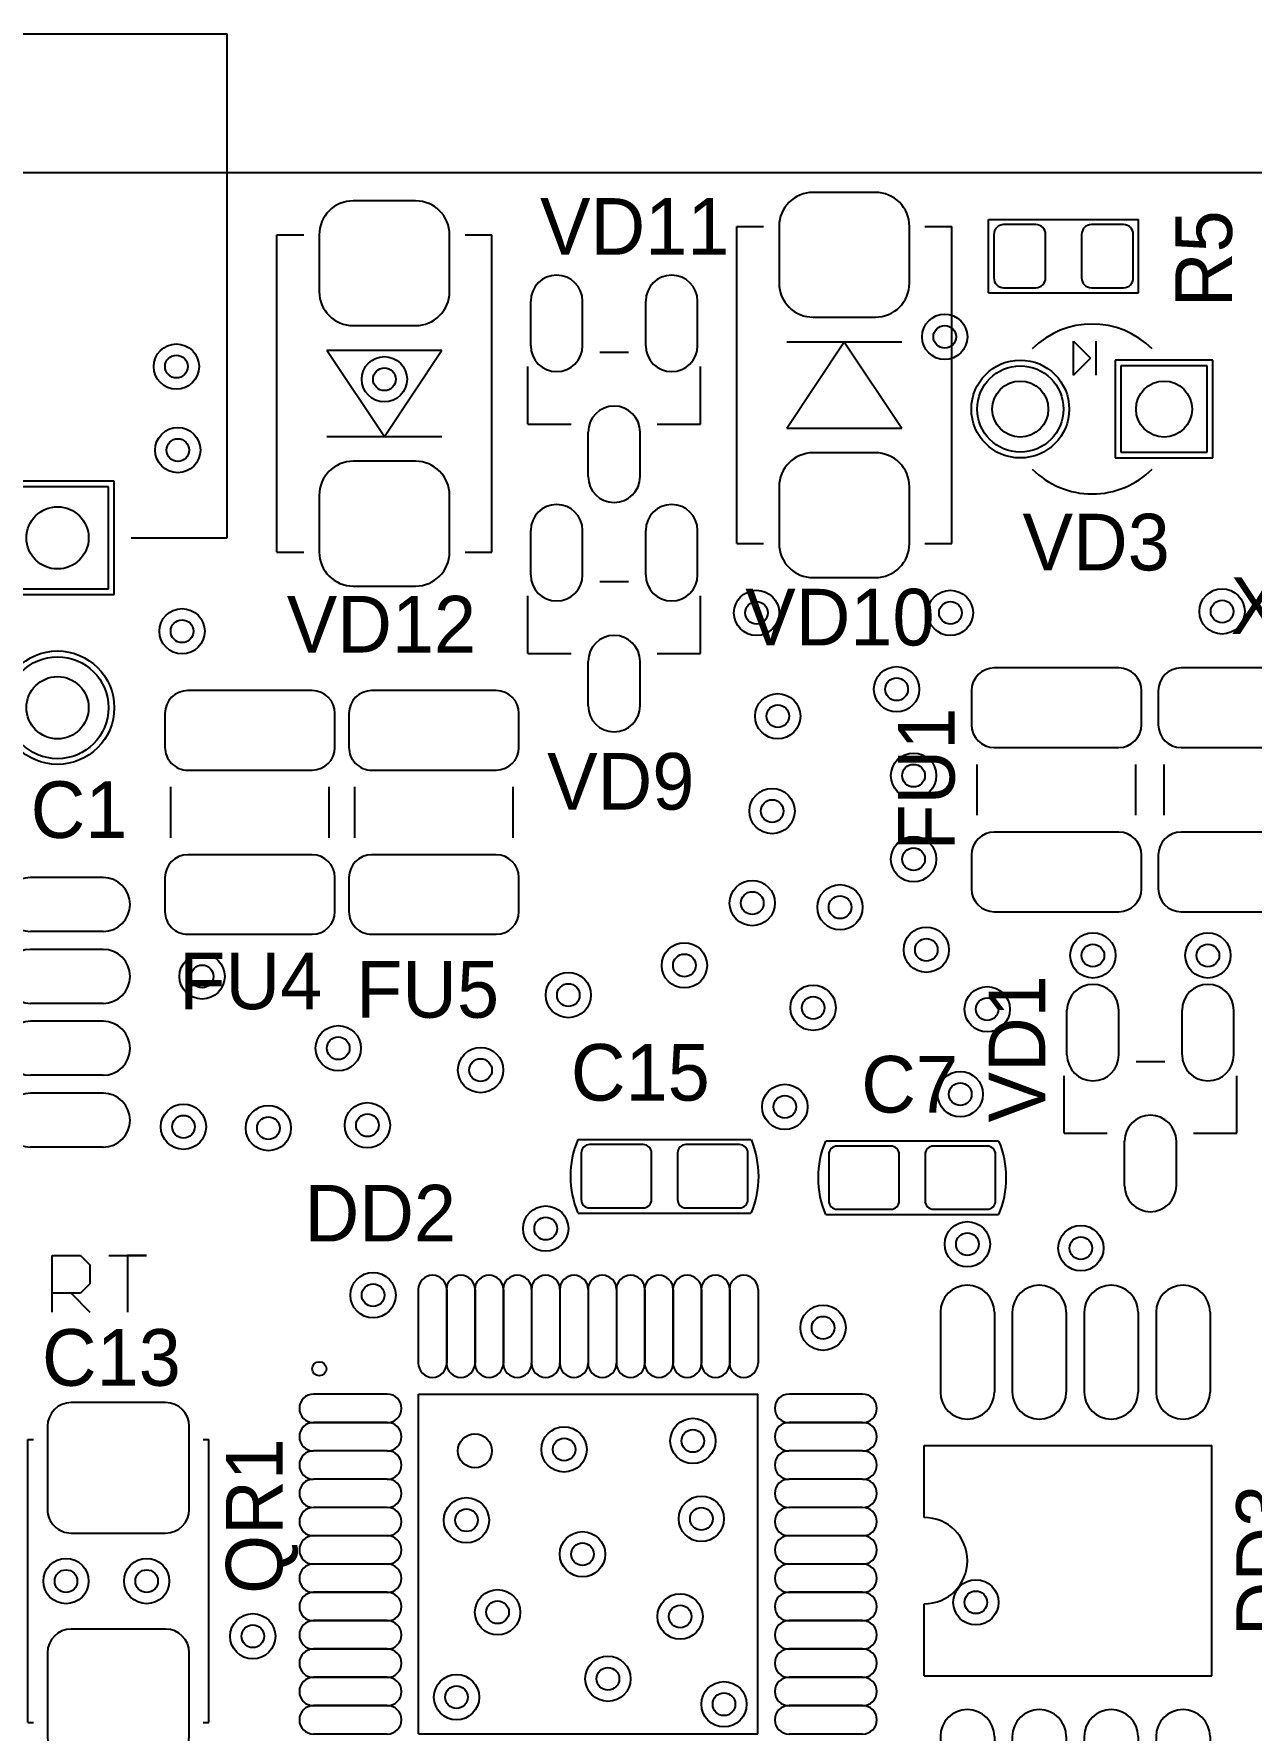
# Model space of a CAD drawing. Header units: millimetres. Extents: x 50.8 to 111.8, y 76.2 to 121.7.
# Drawn here: x 74.51 to 96.01, y 91.69 to 121.65 of the extents above; entities that cross this region are included whole.
import ezdxf

# ---------------------------------------------------------------- set-up
doc = ezdxf.new("R2010")
doc.units = ezdxf.units.MM
for name, color, linetype in [('KeepOutLayer', 6, 'Continuous'), ('MultiLayer', 9, 'Continuous'), ('TopOverlay', 2, 'Continuous'), ('TopSolder', 216, 'Continuous')]:
    doc.layers.add(name, color=color, linetype=linetype)

# ---------------------------------------------------------------- blocks, each defined once
blk = doc.blocks.new('SO_8_1')
at = {"layer": 'TopOverlay'}
for p, q in [((4.826, 4.064), (-0.762, 4.064)), ((-0.762, 3.556), (-0.762, 4.064)), ((4.826, 1.524), (4.826, 4.064)), ((-0.762, 1.524), (-0.762, 2.032)), ((4.826, 1.524), (-0.762, 1.524)), ((-0.635, -1.27), (-1.27, -1.27)), ((-1.27, -1.27), (-1.27, -1.905)), ((-0.635, -1.905), (-0.635, -1.27)), ((-1.27, -1.905), (-0.635, -1.905))]:
    blk.add_line(p, q, dxfattribs=at)
blk.add_arc((-0.71, 2.79), 0.71, 270, 93.8997, dxfattribs=at)
at = {"layer": 'TopSolder'}
for p, q in [((-0.477, 6.229), (-0.477, 4.947)), ((0.477, 6.229), (0.477, 4.947)), ((0.793, 6.229), (0.793, 4.947)), ((1.747, 6.229), (1.747, 4.947)), ((2.063, 6.229), (2.063, 4.947)), ((3.017, 6.229), (3.017, 4.947)), ((3.333, 6.229), (3.333, 4.947)), ((4.287, 6.229), (4.287, 4.947)), ((-0.477, 0.641), (-0.477, -0.641)), ((0.477, 0.641), (0.477, -0.641)), ((0.793, 0.641), (0.793, -0.641)), ((1.747, 0.641), (1.747, -0.641)), ((2.063, 0.641), (2.063, -0.641)), ((3.017, 0.641), (3.017, -0.641)), ((3.333, 0.641), (3.333, -0.641)), ((4.287, 0.641), (4.287, -0.641))]:
    blk.add_line(p, q, dxfattribs=at)
for centre in [(0, 5.588), (1.27, 5.588), (2.54, 5.588), (3.81, 5.588), (0, 0), (1.27, 0), (2.54, 0), (3.81, 0)]:
    blk.add_circle(centre, 0, dxfattribs=at)
for centre, start, end in [((0, 6.229), 360, 180), ((1.27, 6.229), 360, 180), ((2.54, 6.229), 360, 180), ((3.81, 6.229), 360, 180), ((0, 4.947), 180, 360), ((1.27, 4.947), 180, 360), ((2.54, 4.947), 180, 360), ((3.81, 4.947), 180, 360), ((0, 0.641), 360, 180), ((1.27, 0.641), 360, 180), ((2.54, 0.641), 360, 180), ((3.81, 0.641), 360, 180), ((0, -0.641), 180, 360), ((1.27, -0.641), 180, 360), ((2.54, -0.641), 180, 360), ((3.81, -0.641), 180, 360)]:
    blk.add_arc(centre, 0.477, start, end, dxfattribs=at)
blk = doc.blocks.new('SMB_2')
at = {"layer": 'TopOverlay'}
for p, q in [((-2.8, 1.9), (2.8, 1.9)), ((-2.8, 1.9), (-2.8, 1.425)), ((2.8, 1.9), (2.8, 1.425)), ((0.762, 1.016), (-0.762, 0)), ((-0.762, 1.016), (-0.762, -1.016)), ((0.762, 1.016), (0.762, -1.016)), ((-0.762, 0), (0.762, -1.016)), ((-2.8, -1.425), (-2.8, -1.9)), ((2.8, -1.425), (2.8, -1.9)), ((-2.8, -1.9), (2.8, -1.9))]:
    blk.add_line(p, q, dxfattribs=at)
at = {"layer": 'TopSolder'}
for p, q in [((-1.8, 1.152), (-2.8, 1.152)), ((2.8, 1.152), (1.8, 1.152)), ((-3.402, 0.55), (-3.402, -0.55)), ((-1.198, -0.55), (-1.198, 0.55)), ((1.198, 0.55), (1.198, -0.55)), ((3.402, -0.55), (3.402, 0.55)), ((-2.8, -1.152), (-1.8, -1.152)), ((1.8, -1.152), (2.8, -1.152))]:
    blk.add_line(p, q, dxfattribs=at)
for centre in [(-2.3, 0), (2.3, 0)]:
    blk.add_circle(centre, 0, dxfattribs=at)
for centre, start, end in [((-2.8, 0.55), 90, 180), ((-1.8, 0.55), 0, 90), ((1.8, 0.55), 90, 180), ((2.8, 0.55), 0, 90), ((-2.8, -0.55), 180, 270), ((-1.8, -0.55), 270, 0), ((1.8, -0.55), 180, 270), ((2.8, -0.55), 270, 0)]:
    blk.add_arc(centre, 0.602, start, end, dxfattribs=at)
blk = doc.blocks.new('SOT_23_GSD__3')
at = {"layer": 'TopOverlay'}
for p, q in [((-0.508, 1.791), (-0.508, 0.775)), ((0.254, 1.791), (-0.508, 1.791)), ((2.54, 1.791), (1.778, 1.791)), ((2.54, 1.791), (2.54, 0.775)), ((1.27, 0.521), (0.762, 0.521))]:
    blk.add_line(p, q, dxfattribs=at)
at = {"layer": 'TopSolder'}
for p, q in [((0.558, 2.718), (0.558, 1.931)), ((1.474, 2.718), (1.474, 1.931)), ((-0.458, 0.406), (-0.458, -0.381)), ((0.458, 0.406), (0.458, -0.381)), ((1.574, 0.406), (1.574, -0.381)), ((2.49, 0.406), (2.49, -0.381))]:
    blk.add_line(p, q, dxfattribs=at)
for centre in [(1.016, 2.324), (0, 0.013), (2.032, 0.013)]:
    blk.add_circle(centre, 0, dxfattribs=at)
for centre, start, end in [((1.016, 2.718), 0, 180), ((1.016, 1.931), 180, 0), ((0, 0.406), 0, 180), ((2.032, 0.406), 0, 180), ((0, -0.381), 180, 0), ((2.032, -0.381), 180, 0)]:
    blk.add_arc(centre, 0.458, start, end, dxfattribs=at)
blk = doc.blocks.new('SMB_4')
at = {"layer": 'TopOverlay'}
for p, q in [((2.8, 1.9), (-2.8, 1.9)), ((-2.8, 1.425), (-2.8, 1.9)), ((2.8, 1.425), (2.8, 1.9)), ((-0.762, 0), (0.762, 1.016)), ((-0.762, -1.016), (-0.762, 1.016)), ((0.762, -1.016), (0.762, 1.016)), ((0.762, -1.016), (-0.762, 0)), ((-2.8, -1.9), (-2.8, -1.425)), ((2.8, -1.9), (2.8, -1.425)), ((2.8, -1.9), (-2.8, -1.9))]:
    blk.add_line(p, q, dxfattribs=at)
at = {"layer": 'TopSolder'}
for p, q in [((-1.8, 1.152), (-2.8, 1.152)), ((2.8, 1.152), (1.8, 1.152)), ((-3.402, 0.55), (-3.402, -0.55)), ((-1.198, -0.55), (-1.198, 0.55)), ((1.198, 0.55), (1.198, -0.55)), ((3.402, -0.55), (3.402, 0.55)), ((-2.8, -1.152), (-1.8, -1.152)), ((1.8, -1.152), (2.8, -1.152))]:
    blk.add_line(p, q, dxfattribs=at)
for centre in [(-2.3, 0), (2.3, 0)]:
    blk.add_circle(centre, 0, dxfattribs=at)
for centre, start, end in [((-2.8, 0.55), 90, 180), ((-1.8, 0.55), 0, 90), ((1.8, 0.55), 90, 180), ((2.8, 0.55), 0, 90), ((-2.8, -0.55), 180, 270), ((-1.8, -0.55), 270, 0), ((1.8, -0.55), 180, 270), ((2.8, -0.55), 270, 0)]:
    blk.add_arc(centre, 0.602, start, end, dxfattribs=at)
blk = doc.blocks.new('SOT_23_GSD__5')
at = {"layer": 'TopOverlay'}
for p, q in [((-0.508, 1.791), (-0.508, 0.775)), ((0.254, 1.791), (-0.508, 1.791)), ((2.54, 1.791), (1.778, 1.791)), ((2.54, 1.791), (2.54, 0.775)), ((1.27, 0.521), (0.762, 0.521))]:
    blk.add_line(p, q, dxfattribs=at)
at = {"layer": 'TopSolder'}
for p, q in [((0.558, 2.718), (0.558, 1.931)), ((1.474, 2.718), (1.474, 1.931)), ((-0.458, 0.406), (-0.458, -0.381)), ((0.458, 0.406), (0.458, -0.381)), ((1.574, 0.406), (1.574, -0.381)), ((2.49, 0.406), (2.49, -0.381))]:
    blk.add_line(p, q, dxfattribs=at)
for centre in [(1.016, 2.324), (0, 0.013), (2.032, 0.013)]:
    blk.add_circle(centre, 0, dxfattribs=at)
for centre, start, end in [((1.016, 2.718), 0, 180), ((1.016, 1.931), 180, 0), ((0, 0.406), 0, 180), ((2.032, 0.406), 0, 180), ((0, -0.381), 180, 0), ((2.032, -0.381), 180, 0)]:
    blk.add_arc(centre, 0.458, start, end, dxfattribs=at)
blk = doc.blocks.new('RC1210_6')
at = {"layer": 'TopOverlay'}
for p, q in [((0.45, 1.4), (-0.45, 1.4)), ((0.45, -1.4), (-0.45, -1.4))]:
    blk.add_line(p, q, dxfattribs=at)
at = {"layer": 'TopSolder'}
for p, q in [((-1.15, 1.502), (-1.75, 1.502)), ((1.75, 1.502), (1.15, 1.502)), ((-2.152, 1.1), (-2.152, -1.1)), ((-0.748, -1.1), (-0.748, 1.1)), ((0.748, 1.1), (0.748, -1.1)), ((2.152, -1.1), (2.152, 1.1)), ((-1.75, -1.502), (-1.15, -1.502)), ((1.15, -1.502), (1.75, -1.502))]:
    blk.add_line(p, q, dxfattribs=at)
for centre in [(-1.45, 0), (1.45, 0)]:
    blk.add_circle(centre, 0, dxfattribs=at)
for centre, start, end in [((-1.75, 1.1), 90, 180), ((-1.15, 1.1), 0, 90), ((1.15, 1.1), 90, 180), ((1.75, 1.1), 0, 90), ((-1.75, -1.1), 180, 270), ((-1.15, -1.1), 270, 0), ((1.15, -1.1), 180, 270), ((1.75, -1.1), 270, 0)]:
    blk.add_arc(centre, 0.402, start, end, dxfattribs=at)
blk = doc.blocks.new('RC1210_7')
at = {"layer": 'TopOverlay'}
for p, q in [((0.45, 1.4), (-0.45, 1.4)), ((0.45, -1.4), (-0.45, -1.4))]:
    blk.add_line(p, q, dxfattribs=at)
at = {"layer": 'TopSolder'}
for p, q in [((-1.15, 1.502), (-1.75, 1.502)), ((1.75, 1.502), (1.15, 1.502)), ((-2.152, 1.1), (-2.152, -1.1)), ((-0.748, -1.1), (-0.748, 1.1)), ((0.748, 1.1), (0.748, -1.1)), ((2.152, -1.1), (2.152, 1.1)), ((-1.75, -1.502), (-1.15, -1.502)), ((1.15, -1.502), (1.75, -1.502))]:
    blk.add_line(p, q, dxfattribs=at)
for centre in [(-1.45, 0), (1.45, 0)]:
    blk.add_circle(centre, 0, dxfattribs=at)
for centre, start, end in [((-1.75, 1.1), 90, 180), ((-1.15, 1.1), 0, 90), ((1.15, 1.1), 90, 180), ((1.75, 1.1), 0, 90), ((-1.75, -1.1), 180, 270), ((-1.15, -1.1), 270, 0), ((1.15, -1.1), 180, 270), ((1.75, -1.1), 270, 0)]:
    blk.add_arc(centre, 0.402, start, end, dxfattribs=at)
blk = doc.blocks.new('CC0603_3M_15')
at = {"layer": 'TopOverlay'}
for p, q in [((1.524, 0.65), (-1.526, 0.65)), ((1.524, -0.648), (-1.524, -0.648))]:
    blk.add_line(p, q, dxfattribs=at)
for centre, start, end in [((0.013, 0), 157.2, 202.7), ((-0.013, 0), 337.3, 22.8)]:
    blk.add_arc(centre, 1.676, start, end, dxfattribs=at)
at = {"layer": 'TopSolder'}
for p, q in [((-1.473, 0.411), (-1.473, -0.411)), ((-0.376, 0.559), (-1.326, 0.559)), ((-0.229, -0.411), (-0.229, 0.411)), ((0.229, 0.411), (0.229, -0.411)), ((1.326, 0.559), (0.376, 0.559)), ((1.473, -0.411), (1.473, 0.411)), ((-1.326, -0.559), (-0.376, -0.559)), ((0.376, -0.559), (1.326, -0.559))]:
    blk.add_line(p, q, dxfattribs=at)
for centre in [(-0.851, 0), (0.851, 0)]:
    blk.add_circle(centre, 0, dxfattribs=at)
for centre, start, end in [((-1.326, 0.411), 90, 180), ((-0.376, 0.411), 0, 90), ((0.376, 0.411), 90, 180), ((1.326, 0.411), 0, 90), ((-1.326, -0.411), 180, 270), ((-0.376, -0.411), 270, 0), ((0.376, -0.411), 180, 270), ((1.326, -0.411), 270, 0)]:
    blk.add_arc(centre, 0.147, start, end, dxfattribs=at)
blk = doc.blocks.new('CC0603_3M_23')
at = {"layer": 'TopOverlay'}
for p, q in [((1.524, 0.65), (-1.526, 0.65)), ((1.524, -0.648), (-1.524, -0.648))]:
    blk.add_line(p, q, dxfattribs=at)
for centre, start, end in [((0.013, 0), 157.2, 202.7), ((-0.013, 0), 337.3, 22.8)]:
    blk.add_arc(centre, 1.676, start, end, dxfattribs=at)
at = {"layer": 'TopSolder'}
for p, q in [((-1.473, 0.411), (-1.473, -0.411)), ((-0.376, 0.559), (-1.326, 0.559)), ((-0.229, -0.411), (-0.229, 0.411)), ((0.229, 0.411), (0.229, -0.411)), ((1.326, 0.559), (0.376, 0.559)), ((1.473, -0.411), (1.473, 0.411)), ((-1.326, -0.559), (-0.376, -0.559)), ((0.376, -0.559), (1.326, -0.559))]:
    blk.add_line(p, q, dxfattribs=at)
for centre in [(-0.851, 0), (0.851, 0)]:
    blk.add_circle(centre, 0, dxfattribs=at)
for centre, start, end in [((-1.326, 0.411), 90, 180), ((-0.376, 0.411), 0, 90), ((0.376, 0.411), 90, 180), ((1.326, 0.411), 0, 90), ((-1.326, -0.411), 180, 270), ((-0.376, -0.411), 270, 0), ((0.376, -0.411), 180, 270), ((1.326, -0.411), 270, 0)]:
    blk.add_arc(centre, 0.147, start, end, dxfattribs=at)
blk = doc.blocks.new('LQFP48_36')
at = {"layer": 'TopOverlay'}
for p, q in [((-3, 3), (3, 3)), ((-3, -3), (-3, 3)), ((3, -3), (3, 3)), ((-3, -3), (3, -3))]:
    blk.add_line(p, q, dxfattribs=at)
for centre, radius in [((-4.75, 3.45), 0.125), ((-2, 2), 0.3)]:
    blk.add_circle(centre, radius, dxfattribs=at)
at = {"layer": 'TopSolder'}
for p, q in [((-3.002, 4.85), (-3.002, 3.55)), ((-2.502, 4.85), (-2.502, 3.55)), ((-2.498, 4.85), (-2.498, 3.55)), ((-2.002, 4.85), (-2.002, 3.55)), ((-1.998, 4.85), (-1.998, 3.55)), ((-1.502, 4.85), (-1.502, 3.55)), ((-1.498, 4.85), (-1.498, 3.55)), ((-1.002, 4.85), (-1.002, 3.55)), ((-0.998, 4.85), (-0.998, 3.55)), ((-0.502, 4.85), (-0.502, 3.55)), ((-0.498, 4.85), (-0.498, 3.55)), ((-0.002, 4.85), (-0.002, 3.55)), ((0.002, 4.85), (0.002, 3.55)), ((0.498, 4.85), (0.498, 3.55)), ((0.502, 4.85), (0.502, 3.55)), ((0.998, 4.85), (0.998, 3.55)), ((1.002, 4.85), (1.002, 3.55)), ((1.498, 4.85), (1.498, 3.55)), ((1.502, 4.85), (1.502, 3.55)), ((1.998, 4.85), (1.998, 3.55)), ((2.002, 4.85), (2.002, 3.55)), ((2.498, 4.85), (2.498, 3.55)), ((2.502, 4.85), (2.502, 3.55)), ((3.002, 4.85), (3.002, 3.55)), ((-3.55, 3.002), (-4.85, 3.002)), ((4.85, 3.002), (3.55, 3.002)), ((-3.55, 2.502), (-4.85, 2.502)), ((-3.55, 2.498), (-4.85, 2.498)), ((4.85, 2.502), (3.55, 2.502)), ((4.85, 2.498), (3.55, 2.498)), ((-3.55, 2.002), (-4.85, 2.002)), ((-3.55, 1.998), (-4.85, 1.998)), ((4.85, 2.002), (3.55, 2.002)), ((4.85, 1.998), (3.55, 1.998)), ((-3.55, 1.502), (-4.85, 1.502)), ((-3.55, 1.498), (-4.85, 1.498)), ((4.85, 1.502), (3.55, 1.502)), ((4.85, 1.498), (3.55, 1.498)), ((-3.55, 1.002), (-4.85, 1.002)), ((-3.55, 0.998), (-4.85, 0.998)), ((4.85, 1.002), (3.55, 1.002)), ((4.85, 0.998), (3.55, 0.998)), ((-3.55, 0.502), (-4.85, 0.502)), ((-3.55, 0.498), (-4.85, 0.498)), ((4.85, 0.502), (3.55, 0.502)), ((4.85, 0.498), (3.55, 0.498)), ((-3.55, 0.002), (-4.85, 0.002)), ((4.85, 0.002), (3.55, 0.002)), ((-3.55, -0.002), (-4.85, -0.002)), ((4.85, -0.002), (3.55, -0.002)), ((-3.55, -0.498), (-4.85, -0.498)), ((-3.55, -0.502), (-4.85, -0.502)), ((4.85, -0.498), (3.55, -0.498)), ((4.85, -0.502), (3.55, -0.502)), ((-3.55, -0.998), (-4.85, -0.998)), ((-3.55, -1.002), (-4.85, -1.002)), ((4.85, -0.998), (3.55, -0.998)), ((4.85, -1.002), (3.55, -1.002)), ((-3.55, -1.498), (-4.85, -1.498)), ((-3.55, -1.502), (-4.85, -1.502)), ((4.85, -1.498), (3.55, -1.498)), ((4.85, -1.502), (3.55, -1.502)), ((-3.55, -1.998), (-4.85, -1.998)), ((-3.55, -2.002), (-4.85, -2.002)), ((4.85, -1.998), (3.55, -1.998)), ((4.85, -2.002), (3.55, -2.002)), ((-3.55, -2.498), (-4.85, -2.498)), ((-3.55, -2.502), (-4.85, -2.502)), ((4.85, -2.498), (3.55, -2.498)), ((4.85, -2.502), (3.55, -2.502)), ((-3.55, -3.002), (-4.85, -3.002)), ((4.85, -3.002), (3.55, -3.002)), ((-3.002, -3.55), (-3.002, -4.85)), ((-2.502, -3.55), (-2.502, -4.85)), ((-2.498, -3.55), (-2.498, -4.85)), ((-2.002, -3.55), (-2.002, -4.85)), ((-1.998, -3.55), (-1.998, -4.85)), ((-1.502, -3.55), (-1.502, -4.85)), ((-1.498, -3.55), (-1.498, -4.85)), ((-1.002, -3.55), (-1.002, -4.85)), ((-0.998, -3.55), (-0.998, -4.85)), ((-0.502, -3.55), (-0.502, -4.85)), ((-0.498, -3.55), (-0.498, -4.85)), ((-0.002, -3.55), (-0.002, -4.85)), ((0.002, -3.55), (0.002, -4.85)), ((0.498, -3.55), (0.498, -4.85)), ((0.502, -3.55), (0.502, -4.85)), ((0.998, -3.55), (0.998, -4.85)), ((1.002, -3.55), (1.002, -4.85)), ((1.498, -3.55), (1.498, -4.85)), ((1.502, -3.55), (1.502, -4.85)), ((1.998, -3.55), (1.998, -4.85)), ((2.002, -3.55), (2.002, -4.85)), ((2.498, -3.55), (2.498, -4.85)), ((2.502, -3.55), (2.502, -4.85)), ((3.002, -3.55), (3.002, -4.85))]:
    blk.add_line(p, q, dxfattribs=at)
for centre in [(-2.75, 4.2), (-2.25, 4.2), (-1.75, 4.2), (-1.25, 4.2), (-0.75, 4.2), (-0.25, 4.2), (0.25, 4.2), (0.75, 4.2), (1.25, 4.2), (1.75, 4.2), (2.25, 4.2), (2.75, 4.2), (-4.2, 2.75), (4.2, 2.75), (-4.2, 2.25), (4.2, 2.25), (-4.2, 1.75), (4.2, 1.75), (-4.2, 1.25), (4.2, 1.25), (-4.2, 0.75), (4.2, 0.75), (-4.2, 0.25), (4.2, 0.25), (-4.2, -0.25), (4.2, -0.25), (-4.2, -0.75), (4.2, -0.75), (-4.2, -1.25), (4.2, -1.25), (-4.2, -1.75), (4.2, -1.75), (-4.2, -2.25), (4.2, -2.25), (-4.2, -2.75), (4.2, -2.75), (-2.75, -4.2), (-2.25, -4.2), (-1.75, -4.2), (-1.25, -4.2), (-0.75, -4.2), (-0.25, -4.2), (0.25, -4.2), (0.75, -4.2), (1.25, -4.2), (1.75, -4.2), (2.25, -4.2), (2.75, -4.2)]:
    blk.add_circle(centre, 0, dxfattribs=at)
for centre, start, end in [((-2.75, 4.85), 0, 180), ((-2.25, 4.85), 0, 180), ((-1.75, 4.85), 0, 180), ((-1.25, 4.85), 0, 180), ((-0.75, 4.85), 0, 180), ((-0.25, 4.85), 0, 180), ((0.25, 4.85), 0, 180), ((0.75, 4.85), 0, 180), ((1.25, 4.85), 0, 180), ((1.75, 4.85), 0, 180), ((2.25, 4.85), 0, 180), ((2.75, 4.85), 0, 180), ((-2.75, 3.55), 180, 0), ((-2.25, 3.55), 180, 0), ((-1.75, 3.55), 180, 0), ((-1.25, 3.55), 180, 0), ((-0.75, 3.55), 180, 0), ((-0.25, 3.55), 180, 0), ((0.25, 3.55), 180, 0), ((0.75, 3.55), 180, 0), ((1.25, 3.55), 180, 0), ((1.75, 3.55), 180, 0), ((2.25, 3.55), 180, 0), ((2.75, 3.55), 180, 0), ((-4.85, 2.75), 90, 270), ((-3.55, 2.75), 270, 90), ((3.55, 2.75), 90, 270), ((4.85, 2.75), 270, 90), ((-4.85, 2.25), 90, 270), ((-3.55, 2.25), 270, 90), ((3.55, 2.25), 90, 270), ((4.85, 2.25), 270, 90), ((-4.85, 1.75), 90, 270), ((-3.55, 1.75), 270, 90), ((3.55, 1.75), 90, 270), ((4.85, 1.75), 270, 90), ((-4.85, 1.25), 90, 270), ((-3.55, 1.25), 270, 90), ((3.55, 1.25), 90, 270), ((4.85, 1.25), 270, 90), ((-4.85, 0.75), 90, 270), ((-3.55, 0.75), 270, 90), ((3.55, 0.75), 90, 270), ((4.85, 0.75), 270, 90), ((-4.85, 0.25), 90, 270), ((-3.55, 0.25), 270, 90), ((3.55, 0.25), 90, 270), ((4.85, 0.25), 270, 90), ((-4.85, -0.25), 90, 270), ((-3.55, -0.25), 270, 90), ((3.55, -0.25), 90, 270), ((4.85, -0.25), 270, 90), ((-4.85, -0.75), 90, 270), ((-3.55, -0.75), 270, 90), ((3.55, -0.75), 90, 270), ((4.85, -0.75), 270, 90), ((-4.85, -1.25), 90, 270), ((-3.55, -1.25), 270, 90), ((3.55, -1.25), 90, 270), ((4.85, -1.25), 270, 90), ((-4.85, -1.75), 90, 270), ((-3.55, -1.75), 270, 90), ((3.55, -1.75), 90, 270), ((4.85, -1.75), 270, 90), ((-4.85, -2.25), 90, 270), ((-3.55, -2.25), 270, 90), ((3.55, -2.25), 90, 270), ((4.85, -2.25), 270, 90), ((-4.85, -2.75), 90, 270), ((-3.55, -2.75), 270, 90), ((3.55, -2.75), 90, 270), ((4.85, -2.75), 270, 90), ((-2.75, -3.55), 0, 180), ((-2.25, -3.55), 0, 180), ((-1.75, -3.55), 0, 180), ((-1.25, -3.55), 0, 180), ((-0.75, -3.55), 0, 180), ((-0.25, -3.55), 0, 180), ((0.25, -3.55), 0, 180), ((0.75, -3.55), 0, 180), ((1.25, -3.55), 0, 180), ((1.75, -3.55), 0, 180), ((2.25, -3.55), 0, 180), ((2.75, -3.55), 0, 180), ((-2.75, -4.85), 180, 0), ((-2.25, -4.85), 180, 0), ((-1.75, -4.85), 180, 0), ((-1.25, -4.85), 180, 0), ((-0.75, -4.85), 180, 0), ((-0.25, -4.85), 180, 0), ((0.25, -4.85), 180, 0), ((0.75, -4.85), 180, 0), ((1.25, -4.85), 180, 0), ((1.75, -4.85), 180, 0), ((2.25, -4.85), 180, 0), ((2.75, -4.85), 180, 0)]:
    blk.add_arc(centre, 0.252, start, end, dxfattribs=at)
blk = doc.blocks.new('EIAJ_SO8_37')
at = {"layer": 'TopOverlay'}
for p, q in [((-1.905, 1.27), (-1.905, 0.635)), ((-1.27, 1.27), (-1.905, 1.27)), ((-1.27, 0.635), (-1.27, 1.27)), ((-1.905, 0.635), (-1.27, 0.635)), ((1.778, 0.762), (1.778, -4.318)), ((1.778, 0.762), (3.048, 0.762)), ((4.572, 0.762), (5.842, 0.762)), ((5.842, 0.762), (5.842, -4.318)), ((1.778, -4.318), (5.842, -4.318))]:
    blk.add_line(p, q, dxfattribs=at)
blk.add_arc((3.81, 0.762), 0.762, 180, 0, dxfattribs=at)
at = {"layer": 'TopSolder'}
for p, q in [((0.704, 0.477), (-0.704, 0.477)), ((8.197, 0.477), (6.789, 0.477)), ((0.704, -0.477), (-0.704, -0.477)), ((8.197, -0.477), (6.789, -0.477)), ((0.704, -0.793), (-0.704, -0.793)), ((8.197, -0.793), (6.789, -0.793)), ((0.704, -1.747), (-0.704, -1.747)), ((8.197, -1.747), (6.789, -1.747)), ((0.704, -2.063), (-0.704, -2.063)), ((8.197, -2.063), (6.789, -2.063)), ((0.704, -3.017), (-0.704, -3.017)), ((8.197, -3.017), (6.789, -3.017)), ((0.704, -3.333), (-0.704, -3.333)), ((8.197, -3.333), (6.789, -3.333)), ((0.704, -4.287), (-0.704, -4.287)), ((8.197, -4.287), (6.789, -4.287))]:
    blk.add_line(p, q, dxfattribs=at)
for centre in [(0, 0), (7.493, 0), (0, -1.27), (7.493, -1.27), (0, -2.54), (7.493, -2.54), (0, -3.81), (7.493, -3.81)]:
    blk.add_circle(centre, 0, dxfattribs=at)
for centre, start, end in [((-0.704, 0), 90, 270), ((0.704, 0), 270, 90), ((6.789, 0), 90, 270), ((8.197, 0), 270, 90), ((-0.704, -1.27), 90, 270), ((0.704, -1.27), 270, 90), ((6.789, -1.27), 90, 270), ((8.197, -1.27), 270, 90), ((-0.704, -2.54), 90, 270), ((0.704, -2.54), 270, 90), ((6.789, -2.54), 90, 270), ((8.197, -2.54), 270, 90), ((-0.704, -3.81), 90, 270), ((0.704, -3.81), 270, 90), ((6.789, -3.81), 90, 270), ((8.197, -3.81), 270, 90)]:
    blk.add_arc(centre, 0.477, start, end, dxfattribs=at)
blk = doc.blocks.new('RC1210_38')
at = {"layer": 'TopOverlay'}
for p, q in [((-0.45, 1.4), (0.45, 1.4)), ((-0.45, -1.4), (0.45, -1.4))]:
    blk.add_line(p, q, dxfattribs=at)
at = {"layer": 'TopSolder'}
for p, q in [((-1.15, 1.502), (-1.75, 1.502)), ((1.75, 1.502), (1.15, 1.502)), ((-2.152, 1.1), (-2.152, -1.1)), ((-0.748, -1.1), (-0.748, 1.1)), ((0.748, 1.1), (0.748, -1.1)), ((2.152, -1.1), (2.152, 1.1)), ((-1.75, -1.502), (-1.15, -1.502)), ((1.15, -1.502), (1.75, -1.502))]:
    blk.add_line(p, q, dxfattribs=at)
for centre in [(-1.45, 0), (1.45, 0)]:
    blk.add_circle(centre, 0, dxfattribs=at)
for centre, start, end in [((-1.75, 1.1), 90, 180), ((-1.15, 1.1), 0, 90), ((1.15, 1.1), 90, 180), ((1.75, 1.1), 0, 90), ((-1.75, -1.1), 180, 270), ((-1.15, -1.1), 270, 0), ((1.15, -1.1), 180, 270), ((1.75, -1.1), 270, 0)]:
    blk.add_arc(centre, 0.402, start, end, dxfattribs=at)
blk = doc.blocks.new('RC1210_39')
at = {"layer": 'TopOverlay'}
for p, q in [((-0.45, 1.4), (0.45, 1.4)), ((-0.45, -1.4), (0.45, -1.4))]:
    blk.add_line(p, q, dxfattribs=at)
at = {"layer": 'TopSolder'}
for p, q in [((-1.15, 1.502), (-1.75, 1.502)), ((1.75, 1.502), (1.15, 1.502)), ((-2.152, 1.1), (-2.152, -1.1)), ((-0.748, -1.1), (-0.748, 1.1)), ((0.748, 1.1), (0.748, -1.1)), ((2.152, -1.1), (2.152, 1.1)), ((-1.75, -1.502), (-1.15, -1.502)), ((1.15, -1.502), (1.75, -1.502))]:
    blk.add_line(p, q, dxfattribs=at)
for centre in [(-1.45, 0), (1.45, 0)]:
    blk.add_circle(centre, 0, dxfattribs=at)
for centre, start, end in [((-1.75, 1.1), 90, 180), ((-1.15, 1.1), 0, 90), ((1.15, 1.1), 90, 180), ((1.75, 1.1), 0, 90), ((-1.75, -1.1), 180, 270), ((-1.15, -1.1), 270, 0), ((1.15, -1.1), 180, 270), ((1.75, -1.1), 270, 0)]:
    blk.add_arc(centre, 0.402, start, end, dxfattribs=at)
blk = doc.blocks.new('AC5032_2_43')
at = {"layer": 'TopOverlay'}
for p, q in [((2.5, 1.6), (-2.5, 1.6)), ((-2.5, 1.5), (-2.5, 1.6)), ((2.5, 1.5), (2.5, 1.6)), ((-2.5, -1.6), (-2.5, -1.5)), ((2.5, -1.6), (-2.5, -1.6)), ((2.5, -1.6), (2.5, -1.5))]:
    blk.add_line(p, q, dxfattribs=at)
at = {"layer": 'TopSolder'}
for p, q in [((-1.265, 1.252), (-2.735, 1.252)), ((2.735, 1.252), (1.265, 1.252)), ((-3.152, 0.835), (-3.152, -0.835)), ((-0.848, -0.835), (-0.848, 0.835)), ((0.848, 0.835), (0.848, -0.835)), ((3.152, -0.835), (3.152, 0.835)), ((-2.735, -1.252), (-1.265, -1.252)), ((1.265, -1.252), (2.735, -1.252))]:
    blk.add_line(p, q, dxfattribs=at)
for centre in [(-2, 0), (2, 0)]:
    blk.add_circle(centre, 0, dxfattribs=at)
for centre, start, end in [((-2.735, 0.835), 90, 180), ((-1.265, 0.835), 0, 90), ((1.265, 0.835), 90, 180), ((2.735, 0.835), 0, 90), ((-2.735, -0.835), 180, 270), ((-1.265, -0.835), 270, 0), ((1.265, -0.835), 180, 270), ((2.735, -0.835), 270, 0)]:
    blk.add_arc(centre, 0.417, start, end, dxfattribs=at)
blk = doc.blocks.new('RC0603_3M_48')
at = {"layer": 'TopOverlay'}
for p, q in [((-1.325, 0.65), (-1.325, -0.65)), ((1.325, 0.65), (-1.325, 0.65)), ((1.325, 0.65), (1.325, -0.65)), ((1.325, -0.65), (-1.325, -0.65))]:
    blk.add_line(p, q, dxfattribs=at)
at = {"layer": 'TopSolder'}
for p, q in [((-1.231, 0.384), (-1.231, -0.384)), ((-0.491, 0.557), (-1.059, 0.557)), ((-0.318, -0.384), (-0.318, 0.384)), ((0.318, 0.384), (0.318, -0.384)), ((1.059, 0.557), (0.491, 0.557)), ((1.231, -0.384), (1.231, 0.384)), ((-1.059, -0.557), (-0.491, -0.557)), ((0.491, -0.557), (1.059, -0.557))]:
    blk.add_line(p, q, dxfattribs=at)
for centre in [(-0.775, 0), (0.775, 0)]:
    blk.add_circle(centre, 0, dxfattribs=at)
for centre, start, end in [((-1.059, 0.384), 90, 180), ((-0.491, 0.384), 0, 90), ((0.491, 0.384), 90, 180), ((1.059, 0.384), 0, 90), ((-1.059, -0.384), 180, 270), ((-0.491, -0.384), 270, 0), ((0.491, -0.384), 180, 270), ((1.059, -0.384), 270, 0)]:
    blk.add_arc(centre, 0.173, start, end, dxfattribs=at)
blk = doc.blocks.new('SOT_23_123__61')
at = {"layer": 'TopOverlay'}
for p, q in [((-1.791, 2.54), (-1.791, 1.778)), ((-1.791, 2.54), (-0.775, 2.54)), ((-0.521, 1.27), (-0.521, 0.762)), ((-1.791, 0.254), (-1.791, -0.508)), ((-1.791, -0.508), (-0.775, -0.508))]:
    blk.add_line(p, q, dxfattribs=at)
at = {"layer": 'TopSolder'}
for p, q in [((-0.406, 2.49), (0.381, 2.49)), ((-0.406, 1.574), (0.381, 1.574)), ((-2.718, 1.474), (-1.931, 1.474)), ((-2.718, 0.558), (-1.931, 0.558)), ((-0.406, 0.458), (0.381, 0.458)), ((-0.406, -0.458), (0.381, -0.458))]:
    blk.add_line(p, q, dxfattribs=at)
for centre in [(-0.013, 2.032), (-2.324, 1.016), (-0.013, 0)]:
    blk.add_circle(centre, 0, dxfattribs=at)
for centre, start, end in [((-0.406, 2.032), 90, 270), ((0.381, 2.032), 270, 90), ((-2.718, 1.016), 90, 270), ((-1.931, 1.016), 270, 90), ((-0.406, 0), 90, 270), ((0.381, 0), 270, 90)]:
    blk.add_arc(centre, 0.458, start, end, dxfattribs=at)
blk = doc.blocks.new('LED3_63')
at = {"layer": 'MultiLayer'}
for p, q in [((-0.762, 0.762), (-0.762, -0.762)), ((0.762, 0.762), (-0.762, 0.762)), ((0.762, -0.762), (0.762, 0.762)), ((-0.762, -0.762), (0.762, -0.762))]:
    blk.add_line(p, q, dxfattribs=at)
for centre, radius in [((2.54, 0), 0.762), ((0, 0), 0.495), ((2.54, 0), 0.495)]:
    blk.add_circle(centre, radius, dxfattribs=at)
at = {"layer": 'TopOverlay'}
for p, q in [((1.2, -0.6), (1.2, -1.2)), ((1.6, -0.6), (1.3, -0.9)), ((1.6, -0.6), (1.6, -1.2)), ((1.6, -1.2), (1.3, -0.9))]:
    blk.add_line(p, q, dxfattribs=at)
for start, end in [(45, 135), (225, 315)]:
    blk.add_arc((1.27, 0), 1.5, start, end, dxfattribs=at)
at = {"layer": 'TopSolder'}
for p, q in [((-0.864, 0.864), (-0.864, -0.864)), ((0.864, 0.864), (-0.864, 0.864)), ((0.864, -0.864), (0.864, 0.864)), ((-0.864, -0.864), (0.864, -0.864))]:
    blk.add_line(p, q, dxfattribs=at)
for centre, radius in [((2.54, 0), 0.864), ((0, 0), 0.495), ((2.54, 0), 0.495)]:
    blk.add_circle(centre, radius, dxfattribs=at)
blk = doc.blocks.new('MIF2X03PRP_73')
at = {"layer": 'MultiLayer'}
for p, q in [((-0.9, -2.1), (-0.9, -3.9)), ((0.9, -2.1), (-0.9, -2.1)), ((0.9, -3.9), (0.9, -2.1)), ((-0.9, -3.9), (0.9, -3.9))]:
    blk.add_line(p, q, dxfattribs=at)
for centre, radius in [((-3, 3), 0.9), ((0, 3), 0.9), ((-3, 3), 0.55), ((0, 3), 0.55), ((4.32, 0), 1.5), ((4.32, 0), 1.5), ((-3, 0), 0.9), ((0, 0), 0.9), ((-3, 0), 0.55), ((0, 0), 0.55), ((-3, -3), 0.9), ((-3, -3), 0.55), ((0, -3), 0.55)]:
    blk.add_circle(centre, radius, dxfattribs=at)
at = {"layer": 'TopOverlay'}
for p, q in [((0, 6), (6.9, 6)), ((0, 6), (0, 4.4)), ((6.8, 6), (8.9, 6)), ((8.9, 6), (8.9, 0)), ((8.9, 0), (8.9, -6)), ((0, -4.3), (0, -6)), ((0, -6), (6.9, -6)), ((6.9, -6), (8.9, -6))]:
    blk.add_line(p, q, dxfattribs=at)
at = {"layer": 'TopSolder'}
for p, q in [((-1.002, -1.998), (-1.002, -4.002)), ((1.002, -1.998), (-1.002, -1.998)), ((1.002, -4.002), (1.002, -1.998)), ((-1.002, -4.002), (1.002, -4.002))]:
    blk.add_line(p, q, dxfattribs=at)
for centre, radius in [((-3, 3), 1.002), ((0, 3), 1.002), ((-3, 3), 0.55), ((0, 3), 0.55), ((4.32, 0), 1.602), ((4.32, 0), 1.5), ((-3, 0), 1.002), ((0, 0), 1.002), ((-3, 0), 0.55), ((0, 0), 0.55), ((-3, -3), 1.002), ((-3, -3), 0.55), ((0, -3), 0.55)]:
    blk.add_circle(centre, radius, dxfattribs=at)

msp = doc.modelspace()

# ---------------------------------------------------------------- linework, layer by layer
at = {"layer": 'KeepOutLayer'}
msp.add_line((50.8, 119.2), (111.8, 119.2), dxfattribs=at)
at = {"layer": 'MultiLayer'}
for centre, radius in [((90.6, 116.3), 0.4), ((90.6, 116.3), 0.2), ((77.025, 115.775), 0.4), ((77.025, 115.775), 0.2), ((80.7, 115.55), 0.4), ((80.7, 115.55), 0.2), ((77.05, 114.3), 0.4), ((77.05, 114.3), 0.2), ((87.275, 111.425), 0.4), ((90.7, 111.425), 0.4), ((95.5, 111.45), 0.4), ((77.125, 111.1), 0.4), ((87.275, 111.425), 0.2), ((90.7, 111.425), 0.2), ((95.5, 111.45), 0.2), ((77.125, 111.1), 0.2), ((89.75, 110.075), 0.4), ((89.75, 110.075), 0.2), ((87.65, 109.6), 0.4), ((87.65, 109.6), 0.2), ((90.05, 108.55), 0.4), ((90.05, 108.55), 0.2), ((87.55, 107.925), 0.4), ((87.55, 107.925), 0.2), ((90.05, 107.075), 0.4), ((90.05, 107.075), 0.2), ((87.2, 106.3), 0.4), ((87.2, 106.3), 0.2), ((88.75, 106.225), 0.4), ((88.75, 106.225), 0.2), ((90.275, 105.475), 0.4), ((93.218, 105.375), 0.4), ((95.25, 105.375), 0.4), ((86, 105.2), 0.4), ((90.275, 105.475), 0.2), ((93.218, 105.375), 0.2), ((95.25, 105.375), 0.2), ((77.48, 105.005), 0.4), ((77.48, 105.005), 0.2), ((86, 105.2), 0.2), ((83.95, 104.675), 0.4), ((83.95, 104.675), 0.2), ((88.275, 104.45), 0.4), ((88.275, 104.45), 0.2), ((91.35, 104.425), 0.4), ((91.35, 104.425), 0.2), ((79.885, 103.735), 0.4), ((79.885, 103.735), 0.2), ((82.4, 103.35), 0.4), ((82.4, 103.35), 0.2), ((87.775, 102.7), 0.4), ((90.875, 102.925), 0.4), ((90.875, 102.925), 0.2), ((77.15, 102.35), 0.4), ((80.4, 102.375), 0.4), ((87.775, 102.7), 0.2), ((77.15, 102.35), 0.2), ((78.65, 102.325), 0.4), ((78.65, 102.325), 0.2), ((80.4, 102.375), 0.2), ((83.55, 100.55), 0.4), ((83.55, 100.55), 0.2), ((91, 100.275), 0.4), ((91, 100.275), 0.2), ((93.005, 100.205), 0.4), ((93.005, 100.205), 0.2), ((80.5, 99.375), 0.4), ((80.5, 99.375), 0.2), ((88.45, 98.8), 0.4), ((88.45, 98.8), 0.2), ((86.15, 96.8), 0.4), ((83.875, 96.65), 0.4), ((83.875, 96.65), 0.2), ((86.15, 96.8), 0.2), ((82.15, 95.4), 0.4), ((82.15, 95.4), 0.2), ((86.3, 95.425), 0.4), ((86.3, 95.425), 0.2), ((84.2, 94.8), 0.4), ((84.2, 94.8), 0.2), ((75.075, 94.325), 0.4), ((76.5, 94.325), 0.4), ((75.075, 94.325), 0.2), ((76.5, 94.325), 0.2), ((82.7, 93.775), 0.4), ((85.925, 93.7), 0.4), ((91.15, 93.95), 0.4), ((91.15, 93.95), 0.2), ((82.7, 93.775), 0.2), ((85.925, 93.7), 0.2), ((78.375, 93.35), 0.4), ((78.375, 93.35), 0.2), ((84.65, 92.6), 0.4), ((81.975, 92.275), 0.4), ((84.65, 92.6), 0.2), ((81.975, 92.275), 0.2), ((86.7, 92.15), 0.4), ((86.7, 92.15), 0.2)]:
    msp.add_circle(centre, radius, dxfattribs=at)
at = {"layer": 'TopOverlay'}
for p, q in [((74.831, 99.075), (74.831, 100.075)), ((74.831, 100.075), (75.331, 100.075)), ((75.331, 100.075), (75.498, 99.908)), ((75.831, 100.075), (76.497, 100.075)), ((76.497, 100.075), (76.164, 100.075)), ((76.164, 100.075), (76.164, 99.075)), ((75.498, 99.908), (75.498, 99.575)), ((75.498, 99.575), (75.331, 99.408)), ((75.331, 99.408), (74.831, 99.408)), ((75.164, 99.408), (75.498, 99.075))]:
    msp.add_line(p, q, dxfattribs=at)

# ---------------------------------------------------------------- block references
for name, p, rotation in [('MIF2X03PRP_73', (71.925, 112.75), 90), ('SMB_2', (80.7, 115.3), 90), ('SMB_4', (88.825, 115.45), 270), ('RC0603_3M_48', (92.7, 117.725), 180), ('SOT_23_GSD__3', (85.775, 116.55), 180), ('LED3_63', (94.475, 115.025), 180), ('SOT_23_GSD__5', (85.775, 112.5), 180), ('RC1210_38', (92.575, 108.3), 90), ('RC1210_39', (95.875, 108.3), 90), ('RC1210_7', (78.325, 107.9), 270), ('RC1210_6', (81.575, 107.9), 270), ('SO_8_1', (69.5, 106.275), 270), ('SOT_23_123__61', (95.25, 104.025), 90), ('CC0603_3M_23', (85.65, 101.475), 180), ('CC0603_3M_15', (90.025, 101.45), 180), ('EIAJ_SO8_37', (91, 90.875), 90), ('AC5032_2_43', (76, 94.325), 270)]:
    msp.add_blockref(name, p, dxfattribs=dict(rotation=rotation))
msp.add_blockref('LQFP48_36', (84.3, 94.625))

# ---------------------------------------------------------------- texts
for s, p in [('VD11', (83.45, 117.75)), ('VD3', (91.975, 112.175)), ('XP2', (95.65, 111.05)), ('VD12', (78.975, 110.725)), ('VD10', (87.075, 110.85)), ('VD9', (83.575, 107.95)), ('C1', (74.45, 107.45)), ('FU4', (77.075, 104.425)), ('FU5', (80.2, 104.275)), ('C15', (83.995, 102.811)), ('C7', (89.125, 102.6)), ('DD2', (79.29, 100.323)), ('C13', (74.65, 97.775))]:
    msp.add_text(s, height=1, dxfattribs=at).set_placement(p)
for s, p in [('R5', (95.675, 116.825)), ('FU1', (90.775, 107.225)), ('VD1', (92.375, 102.425)), ('QR1', (78.9, 94.1)), ('DD3', (96.75, 93.35))]:
    msp.add_text(s, height=1, rotation=90, dxfattribs=at).set_placement(p)

doc.saveas('drawing.dxf')
